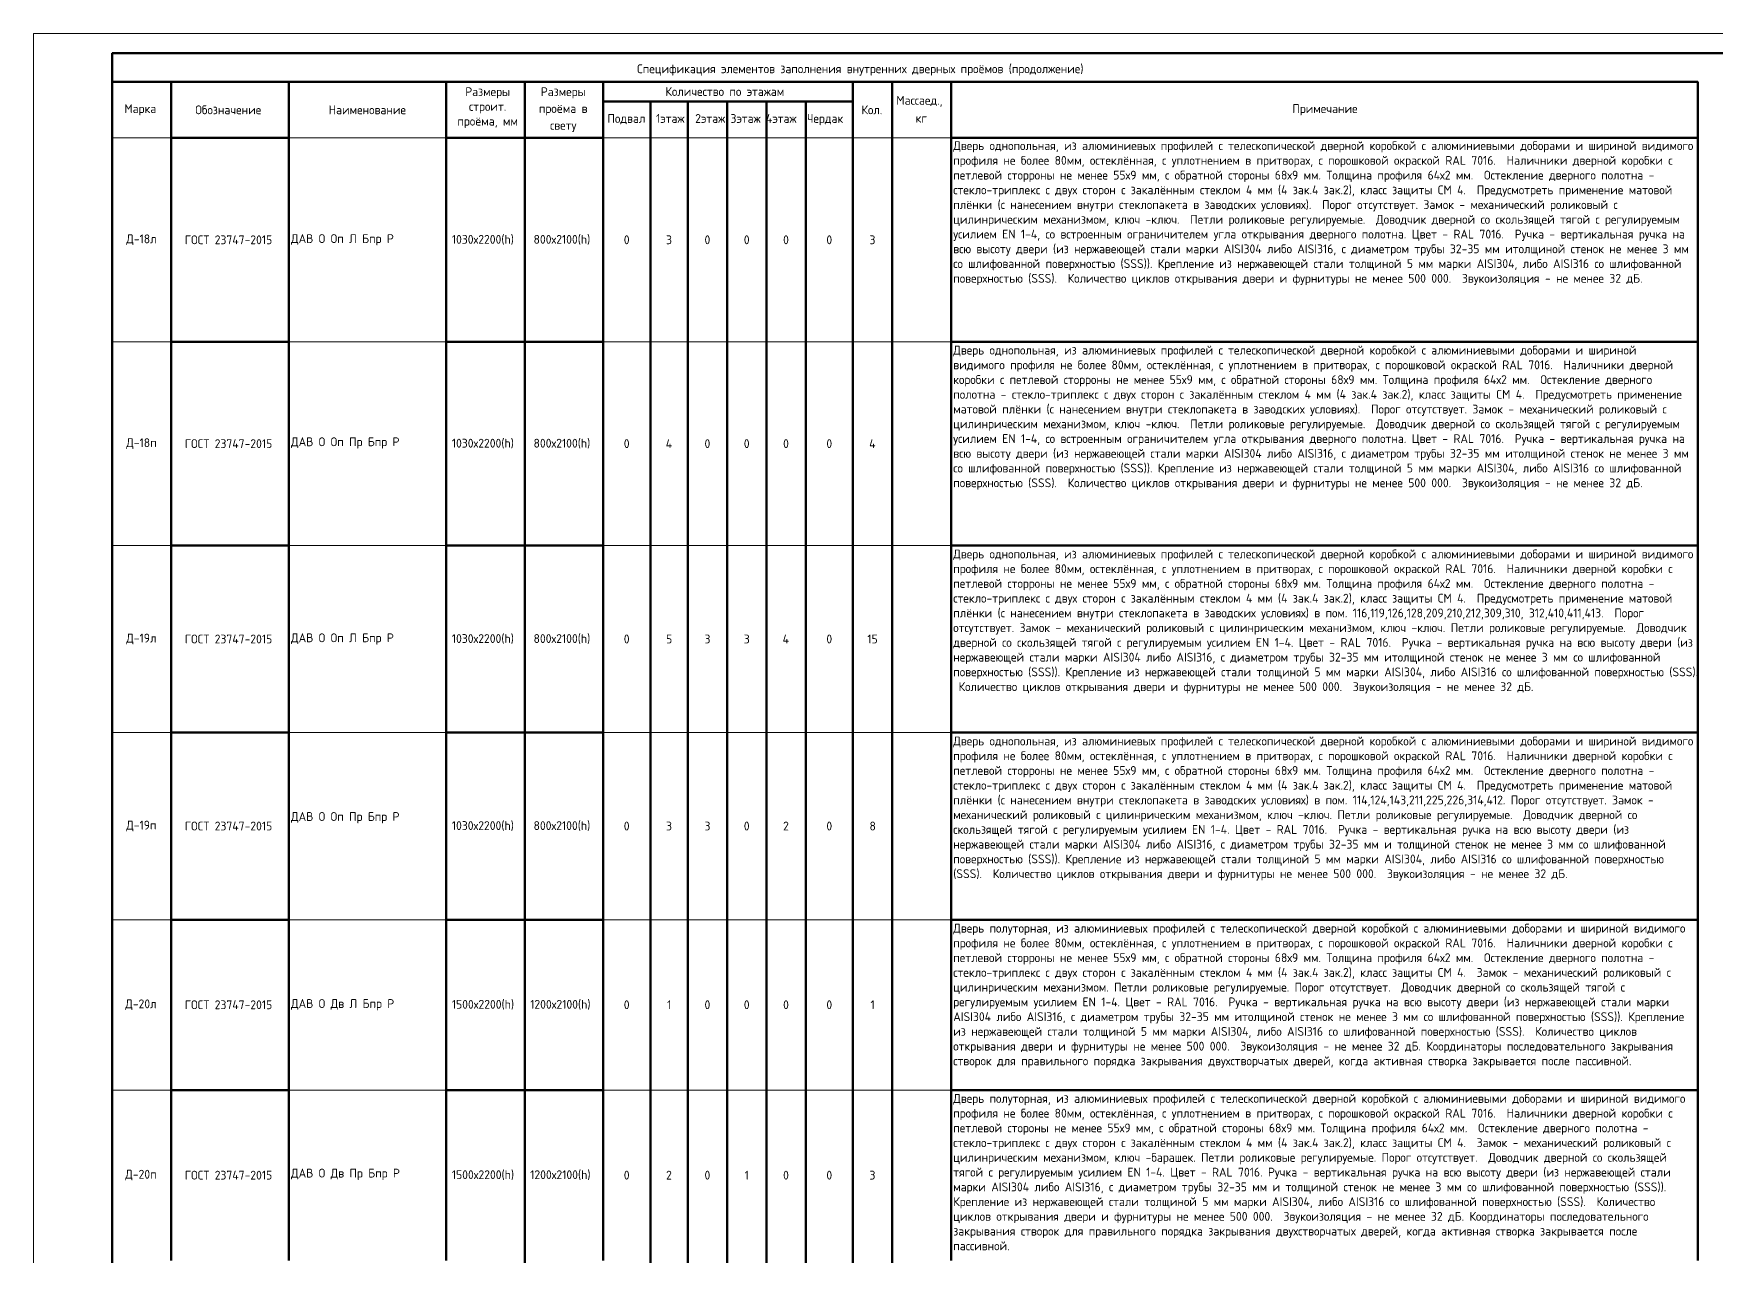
# Model space of a CAD drawing. Header units: millimetres. Extents: x -11345 to 411485, y -9810 to 73012.
# Drawn here: x -4602.2 to -4174.5, y 70336 to 70646.8 of the extents above; entities that cross this region are included whole.
import ezdxf

# ---------------------------------------------------------------- set-up
doc = ezdxf.new("R2010")
doc.units = ezdxf.units.MM
for name, color, linetype in [('PDF _Линии', 7, 'Continuous'), ('PDF _Основная надпись', 7, 'Continuous'), ('PDF _Текст', 7, 'Continuous')]:
    doc.layers.add(name, color=color, linetype=linetype)
doc.styles.add('MtXpl_GOST_Common', font='GOST_Common.ttf')
doc.styles.add('PDF GOST Common', font='GOST_Common.ttf')

msp = doc.modelspace()

# ---------------------------------------------------------------- hatches: boundary and pattern name
at = {"layer": 'PDF _Линии', "transparency": 33554559}
msp.add_hatch(color=256, dxfattribs=at).paths.add_polyline_path([(-4368.62322, 70634.52751), (-4368.66555, 70634.65451), (-4368.75022, 70634.73918), (-4368.91955, 70634.73918), (-4369.00421, 70634.65451), (-4369.04655, 70634.52751), (-4369.00421, 70634.40051), (-4368.91955, 70634.31585), (-4368.75022, 70634.31585), (-4368.66555, 70634.40051)])

# ---------------------------------------------------------------- linework, layer by layer
at = {"layer": 'PDF _Линии', "lineweight": 50}
for points in [[(-4582.19359, 70334.68232), (-4582.19359, 70378.03139), (-4582.19359, 70421.38047), (-4582.19359, 70468.96284), (-4582.19359, 70516.54522), (-4582.19359, 70568.40324), (-4582.19359, 70620.26126), (-4582.19359, 70629.53221), (-4582.19359, 70634.52751), (-4567.20768, 70634.52751), (-4537.23586, 70634.52751), (-4497.27344, 70634.52751), (-4477.29223, 70634.52751), (-4457.31101, 70634.52751), (-4445.28842, 70634.52751), (-4435.80581, 70634.52751), (-4425.8152, 70634.52751), (-4415.8246, 70634.52751), (-4405.79166, 70634.52751), (-4393.8114, 70634.52751), (-4383.82079, 70634.52751), (-4368.83488, 70634.52751), (-4178.97103, 70634.52751), (-4178.97103, 70629.53221), (-4178.97103, 70620.26126), (-4178.97103, 70568.40324), (-4178.97103, 70516.54522), (-4178.97103, 70468.96284), (-4178.97103, 70421.38047), (-4178.97103, 70378.03139), (-4178.97103, 70334.68232)], [(-4567.20768, 70334.68232), (-4567.20768, 70378.03139), (-4567.20768, 70421.38047), (-4567.20768, 70468.96284), (-4567.20768, 70516.54522), (-4567.20768, 70568.40324), (-4567.20768, 70620.26126), (-4567.20768, 70629.53221), (-4567.20768, 70634.52751)], [(-4537.23586, 70634.52751), (-4537.23586, 70629.53221), (-4537.23586, 70620.26126), (-4537.23586, 70568.40324), (-4537.23586, 70516.54522), (-4537.23586, 70468.96284), (-4537.23586, 70421.38047), (-4537.23586, 70378.03139), (-4537.23586, 70334.68232)], [(-4497.27344, 70334.68232), (-4497.27344, 70378.03139), (-4497.27344, 70421.38047), (-4497.27344, 70468.96284), (-4497.27344, 70516.54522), (-4497.27344, 70568.40324), (-4497.27344, 70620.26126), (-4497.27344, 70629.53221), (-4497.27344, 70634.52751)], [(-4477.29223, 70634.52751), (-4477.29223, 70629.53221), (-4477.29223, 70620.26126), (-4477.29223, 70568.40324), (-4477.29223, 70516.54522), (-4477.29223, 70468.96284), (-4477.29223, 70421.38047), (-4477.29223, 70378.03139), (-4477.29223, 70334.68232), (-4477.29223, 70287.09994), (-4477.29223, 70243.75087), (-4477.29223, 70200.44414), (-4477.29223, 70152.86176), (-4477.29223, 70109.51268), (-4477.29223, 70066.16361)], [(-4457.31101, 70634.52751), (-4457.31101, 70629.53221), (-4457.31101, 70620.26126), (-4457.31101, 70568.40324), (-4457.31101, 70516.54522), (-4457.31101, 70468.96284), (-4457.31101, 70421.38047), (-4457.31101, 70378.03139), (-4457.31101, 70334.68232)], [(-4393.8114, 70634.52751), (-4393.8114, 70629.53221), (-4393.8114, 70620.26126), (-4393.8114, 70568.40324), (-4393.8114, 70516.54522), (-4393.8114, 70468.96284), (-4393.8114, 70421.38047), (-4393.8114, 70378.03139), (-4393.8114, 70334.68232), (-4393.8114, 70287.09994), (-4393.8114, 70243.75087), (-4393.8114, 70200.44414), (-4393.8114, 70152.86176), (-4393.8114, 70109.51268), (-4393.8114, 70066.16361)], [(-4383.82079, 70634.52751), (-4383.82079, 70629.53221), (-4383.82079, 70620.26126), (-4383.82079, 70568.40324), (-4383.82079, 70516.54522), (-4383.82079, 70468.96284), (-4383.82079, 70421.38047), (-4383.82079, 70378.03139), (-4383.82079, 70334.68232), (-4383.82079, 70287.09994), (-4383.82079, 70243.75087), (-4383.82079, 70200.44414), (-4383.82079, 70152.86176), (-4383.82079, 70109.51268), (-4383.82079, 70066.16361)], [(-4368.83488, 70334.68232), (-4368.83488, 70378.03139), (-4368.83488, 70421.38047), (-4368.83488, 70468.96284), (-4368.83488, 70516.54522), (-4368.83488, 70568.40324), (-4368.83488, 70620.26126), (-4368.83488, 70629.53221), (-4368.83488, 70634.52751), (-4368.83488, 70629.53221), (-4368.83488, 70620.26126), (-4368.83488, 70568.40324), (-4368.83488, 70516.54522), (-4368.83488, 70468.96284), (-4368.83488, 70421.38047), (-4368.83488, 70378.03139), (-4368.83488, 70334.68232)], [(-4582.19359, 70632.83419), (-4582.19359, 70627.83888), (-4582.19359, 70618.56794), (-4582.19359, 70588.00346), (-4582.19359, 70570.22357), (-4582.19359, 70552.44367), (-4582.19359, 70521.87919), (-4582.19359, 70478.57245), (-4582.19359, 70426.71443), (-4582.19359, 70374.85641), (-4582.19359, 70344.29193), (-4582.19359, 70313.72745), (-4582.19359, 70283.16297), (-4582.19359, 70252.59849), (-4582.19359, 70226.30965), (-4582.19359, 70183.00291), (-4582.19359, 70139.65384), (-4582.19359, 70087.79582)], [(-4393.8114, 70629.53221), (-4405.79166, 70629.53221), (-4415.8246, 70629.53221), (-4425.8152, 70629.53221), (-4435.80581, 70629.53221), (-4445.28842, 70629.53221), (-4457.31101, 70629.53221)], [(-4445.28842, 70629.53221), (-4445.28842, 70620.26126), (-4445.28842, 70568.40324), (-4445.28842, 70516.54522), (-4445.28842, 70468.96284), (-4445.28842, 70421.38047), (-4445.28842, 70378.03139), (-4445.28842, 70334.68232), (-4445.28842, 70287.09994), (-4445.28842, 70243.75087), (-4445.28842, 70200.44414), (-4445.28842, 70152.86176), (-4445.28842, 70109.51268), (-4445.28842, 70066.16361)], [(-4435.80581, 70629.53221), (-4435.80581, 70620.26126), (-4435.80581, 70568.40324), (-4435.80581, 70516.54522), (-4435.80581, 70468.96284), (-4435.80581, 70421.38047), (-4435.80581, 70378.03139), (-4435.80581, 70334.68232), (-4435.80581, 70287.09994), (-4435.80581, 70243.75087), (-4435.80581, 70200.44414), (-4435.80581, 70152.86176), (-4435.80581, 70109.51268), (-4435.80581, 70066.16361)], [(-4425.8152, 70629.53221), (-4425.8152, 70620.26126), (-4425.8152, 70568.40324), (-4425.8152, 70516.54522), (-4425.8152, 70468.96284), (-4425.8152, 70421.38047), (-4425.8152, 70378.03139), (-4425.8152, 70334.68232), (-4425.8152, 70287.09994), (-4425.8152, 70243.75087), (-4425.8152, 70200.44414), (-4425.8152, 70152.86176), (-4425.8152, 70109.51268), (-4425.8152, 70066.16361)], [(-4415.8246, 70629.53221), (-4415.8246, 70620.26126), (-4415.8246, 70568.40324), (-4415.8246, 70516.54522), (-4415.8246, 70468.96284), (-4415.8246, 70421.38047), (-4415.8246, 70378.03139), (-4415.8246, 70334.68232), (-4415.8246, 70287.09994), (-4415.8246, 70243.75087), (-4415.8246, 70200.44414), (-4415.8246, 70152.86176), (-4415.8246, 70109.51268), (-4415.8246, 70066.16361)], [(-4405.79166, 70629.53221), (-4405.79166, 70620.26126), (-4405.79166, 70568.40324), (-4405.79166, 70516.54522), (-4405.79166, 70468.96284), (-4405.79166, 70421.38047), (-4405.79166, 70378.03139), (-4405.79166, 70334.68232), (-4405.79166, 70287.09994), (-4405.79166, 70243.75087), (-4405.79166, 70200.44414), (-4405.79166, 70152.86176), (-4405.79166, 70109.51268), (-4405.79166, 70066.16361)], [(-4537.23586, 70620.26126), (-4567.20768, 70620.26126)], [(-4457.31101, 70620.26126), (-4477.29223, 70620.26126), (-4497.27344, 70620.26126)], [(-4178.97103, 70620.26126), (-4368.83488, 70620.26126)], [(-4537.23586, 70568.40324), (-4567.20768, 70568.40324)], [(-4457.31101, 70568.40324), (-4477.29223, 70568.40324), (-4497.27344, 70568.40324)], [(-4178.97103, 70568.40324), (-4368.83488, 70568.40324)], [(-4537.23586, 70516.54522), (-4567.20768, 70516.54522)], [(-4457.31101, 70516.54522), (-4477.29223, 70516.54522), (-4497.27344, 70516.54522)], [(-4178.97103, 70516.54522), (-4368.83488, 70516.54522)], [(-4537.23586, 70468.96284), (-4567.20768, 70468.96284)], [(-4457.31101, 70468.96284), (-4477.29223, 70468.96284), (-4497.27344, 70468.96284)], [(-4178.97103, 70468.96284), (-4368.83488, 70468.96284)], [(-4537.23586, 70421.38047), (-4567.20768, 70421.38047)], [(-4457.31101, 70421.38047), (-4477.29223, 70421.38047), (-4497.27344, 70421.38047)], [(-4178.97103, 70421.38047), (-4368.83488, 70421.38047)], [(-4537.23586, 70378.03139), (-4567.20768, 70378.03139)], [(-4457.31101, 70378.03139), (-4477.29223, 70378.03139), (-4497.27344, 70378.03139)], [(-4178.97103, 70378.03139), (-4368.83488, 70378.03139)]]:
    msp.add_lwpolyline(points, dxfattribs=at)
at = {"layer": 'PDF _Линии', "lineweight": 20}
for points in [[(-4567.20768, 70620.26126), (-4582.19359, 70620.26126)], [(-4497.27344, 70620.26126), (-4537.23586, 70620.26126)], [(-4368.83488, 70620.26126), (-4383.82079, 70620.26126), (-4393.8114, 70620.26126), (-4405.79166, 70620.26126), (-4415.8246, 70620.26126), (-4425.8152, 70620.26126), (-4435.80581, 70620.26126), (-4445.28842, 70620.26126), (-4457.31101, 70620.26126)], [(-4567.20768, 70568.40324), (-4582.19359, 70568.40324)], [(-4497.27344, 70568.40324), (-4537.23586, 70568.40324)], [(-4368.83488, 70568.40324), (-4383.82079, 70568.40324), (-4393.8114, 70568.40324), (-4405.79166, 70568.40324), (-4415.8246, 70568.40324), (-4425.8152, 70568.40324), (-4435.80581, 70568.40324), (-4445.28842, 70568.40324), (-4457.31101, 70568.40324)], [(-4567.20768, 70516.54522), (-4582.19359, 70516.54522)], [(-4497.27344, 70516.54522), (-4537.23586, 70516.54522)], [(-4368.83488, 70516.54522), (-4383.82079, 70516.54522), (-4393.8114, 70516.54522), (-4405.79166, 70516.54522), (-4415.8246, 70516.54522), (-4425.8152, 70516.54522), (-4435.80581, 70516.54522), (-4445.28842, 70516.54522), (-4457.31101, 70516.54522)], [(-4567.20768, 70468.96284), (-4582.19359, 70468.96284)], [(-4497.27344, 70468.96284), (-4537.23586, 70468.96284)], [(-4368.83488, 70468.96284), (-4383.82079, 70468.96284), (-4393.8114, 70468.96284), (-4405.79166, 70468.96284), (-4415.8246, 70468.96284), (-4425.8152, 70468.96284), (-4435.80581, 70468.96284), (-4445.28842, 70468.96284), (-4457.31101, 70468.96284)], [(-4567.20768, 70421.38047), (-4582.19359, 70421.38047)], [(-4497.27344, 70421.38047), (-4537.23586, 70421.38047)], [(-4368.83488, 70421.38047), (-4383.82079, 70421.38047), (-4393.8114, 70421.38047), (-4405.79166, 70421.38047), (-4415.8246, 70421.38047), (-4425.8152, 70421.38047), (-4435.80581, 70421.38047), (-4445.28842, 70421.38047), (-4457.31101, 70421.38047)], [(-4567.20768, 70378.03139), (-4582.19359, 70378.03139)], [(-4497.27344, 70378.03139), (-4537.23586, 70378.03139)], [(-4368.83488, 70378.03139), (-4383.82079, 70378.03139), (-4393.8114, 70378.03139), (-4405.79166, 70378.03139), (-4415.8246, 70378.03139), (-4425.8152, 70378.03139), (-4435.80581, 70378.03139), (-4445.28842, 70378.03139), (-4457.31101, 70378.03139)]]:
    msp.add_lwpolyline(points, dxfattribs=at)
at = {"layer": 'PDF _Основная надпись', "lineweight": 20}
msp.add_lwpolyline([(-4602.1748, 70053.25202), (-3761.82088, 70053.25202), (-3761.82088, 70646.8041), (-4602.1748, 70646.8041)], close=True, dxfattribs=at)
at = {"layer": 'PDF _Основная надпись', "lineweight": 50}
msp.add_lwpolyline([(-3766.81619, 70058.24733), (-3766.81619, 70641.8088), (-4582.19359, 70641.8088), (-4582.19359, 70058.24733)], close=True, dxfattribs=at)

# ---------------------------------------------------------------- texts
at = {"layer": 'PDF _Текст', "char_height": 2.25, "attachment_point": 4, "style": 'PDF GOST Common'}
for s, insert in [('Спецификация элементов заполнения внутренних дверных проёмов (продолжение)', (-4448.71114, 70637.55269)), ('Количество по этажам', (-4441.51423, 70632.07107)), ('Массаед.,', (-4382.79586, 70629.57329)), ('Марка', (-4579.10232, 70627.4142)), ('Обозначение', (-4561.0677, 70627.4142)), ('Наименование', (-4527.15752, 70627.4142)), ('Подвал  1этаж  2этаж 3этаж 4этаж  Чердак', (-4456.24674, 70624.91648)), ('Кол.', (-4391.64384, 70627.4142)), ('кг', (-4377.88503, 70625.29746)), ('Примечание', (-4282.08138, 70627.4142)), ('Д-18л', (-4578.63664, 70594.35073)), ('ГОСТ 23747-2015', (-4563.73479, 70594.35073)), ('ДАВ О Оп Л Бпр Р', (-4536.72519, 70594.35073)), ('1030х2200(h)', (-4495.82978, 70594.35073)), ('800х2100(h)', (-4475.04339, 70594.35073)), ('0', (-4452.09793, 70594.35073)), ('3', (-4441.34489, 70594.35073)), ('0', (-4431.56555, 70594.35073)), ('0', (-4421.57453, 70594.35073)), ('0', (-4411.58352, 70594.35073)), ('0', (-4400.57649, 70594.35073)), ('3', (-4389.61177, 70594.35073)), ('Д-18п', (-4578.63664, 70542.4906)), ('ГОСТ 23747-2015', (-4563.73479, 70542.4906)), ('ДАВ О Оп Пр Бпр Р', (-4536.72519, 70542.65993)), ('1030х2200(h)', (-4495.82978, 70542.4906)), ('800х2100(h)', (-4475.04339, 70542.4906)), ('0', (-4452.09793, 70542.4906)), ('4', (-4441.42956, 70542.4906)), ('0', (-4431.56555, 70542.4906)), ('0', (-4421.57453, 70542.4906)), ('0', (-4411.58352, 70542.4906)), ('0', (-4400.57649, 70542.4906)), ('4', (-4389.69643, 70542.4906)), ('Д-19л', (-4578.63664, 70492.78956)), ('ГОСТ 23747-2015', (-4563.73479, 70492.78956)), ('ДАВ О Оп Л Бпр Р', (-4536.72519, 70492.78956)), ('1030х2200(h)', (-4495.82978, 70492.78956)), ('800х2100(h)', (-4475.04339, 70492.78956)), ('0', (-4452.09793, 70492.78956)), ('5', (-4441.34489, 70492.78956)), ('3', (-4431.56555, 70492.78956)), ('3', (-4421.57453, 70492.78956)), ('4', (-4411.71054, 70492.78956)), ('0', (-4400.57649, 70492.78956)), ('15', (-4390.16212, 70492.78956)), ('Д-19п', (-4578.63664, 70445.20522)), ('ГОСТ 23747-2015', (-4563.73479, 70445.20522)), ('ДАВ О Оп Пр Бпр Р', (-4536.72519, 70447.32196)), ('1030х2200(h)', (-4495.82978, 70445.20522)), ('800х2100(h)', (-4475.04339, 70445.20522)), ('0', (-4452.09793, 70445.20522)), ('3', (-4441.34489, 70445.20522)), ('3', (-4431.56555, 70445.20522)), ('0', (-4421.57453, 70445.20522)), ('2', (-4411.58352, 70445.20522)), ('0', (-4400.57649, 70445.20522)), ('8', (-4389.61177, 70445.20522)), ('Д-20л', (-4578.89065, 70399.73767)), ('ГОСТ 23747-2015', (-4563.73479, 70399.73767)), ('ДАВ О Дв Л Бпр Р', (-4536.72519, 70399.73767)), ('1500х2200(h)   1200х2100(h)', (-4495.82978, 70399.73767)), ('0', (-4452.09793, 70399.73767)), ('1', (-4441.09088, 70399.73767)), ('0', (-4431.56555, 70399.73767)), ('0', (-4421.57453, 70399.73767)), ('0', (-4411.58352, 70399.73767)), ('0', (-4400.57649, 70399.73767)), ('1', (-4389.35777, 70399.73767)), ('Д-20п', (-4578.89065, 70356.38683)), ('ГОСТ 23747-2015', (-4563.73479, 70356.38683)), ('ДАВ О Дв Пр Бпр Р', (-4536.72519, 70356.5985)), ('1500х2200(h)   1200х2100(h)', (-4495.82978, 70356.38683)), ('0', (-4452.09793, 70356.38683)), ('2', (-4441.34489, 70356.38683)), ('0', (-4431.56555, 70356.38683)), ('1', (-4421.36287, 70356.38683)), ('0', (-4411.58352, 70356.38683)), ('0', (-4400.57649, 70356.38683)), ('3', (-4389.61177, 70356.38683))]:
    msp.add_mtext(s, dxfattribs=dict(at, insert=insert))
at = {"layer": 'PDF _Текст', "char_height": 2.25}
for s, insert, width, attachment_point, style in [('Размеры строит. проёма, мм', (-4486.72027, 70633.15253), 19.0785537, 2, 'PDF GOST Common'), ('Дверь однопольная, из алюминиевых профилей с телескопической дверной коробкой с алюминиевыми доборами и шириной видимого профиля не более 80мм, остеклённая, с уплотнением в притворах, с порошковой окраской RAL 7016.  Наличники дверной коробки с петлевой сторроны не менее 55х9 мм, с обратной стороны 68х9 мм. Толщина профиля 64х2 мм.  Остекление дверного полотна - стекло-триплекс с двух сторон с закалённым стеклом 4 мм (4 зак.4 зак.2), класс защиты СМ 4.  Предусмотреть применение {\\C5;матовой плёнки (с нанесением внутри стеклопакета в заводских условиях).  Порог отсутствует. Замок - механический роликовый с цилинрическим механизмом, ключ -ключ.  }Петли роликовые регулируемые.  Доводчик дверной со скользящей тягой с регулируемым усилием EN 1-4, со встроенным ограничителем угла открывания дверного полотна. Цвет - RAL 7016.  Ручка - вертикальная ручка на всю высоту двери (из нержавеющей стали марки AISI304 либо AISI316, с диаметром трубы 32-35 мм итолщиной стенок не менее 3 мм со шлифованной поверхностью (SSS)). Крепление из нержавеющей стали толщиной 5 мм марки AISI304, либо AISI316 со шлифованной поверхностью (SSS).  Количество циклов открывания двери и фурнитуры не менее 500 000.  Звукоизоляция - не менее 32 дБ.', (-4368.31737, 70619.42812), 189.3463378, 1, 'MtXpl_GOST_Common'), ('Дверь однопольная, из алюминиевых профилей с телескопической дверной коробкой с алюминиевыми доборами и шириной видимого профиля не более 80мм, остеклённая, с уплотнением в притворах, с порошковой окраской RAL 7016.  Наличники дверной коробки с петлевой сторроны не менее 55х9 мм, с обратной стороны 68х9 мм. Толщина профиля 64х2 мм.  Остекление дверного полотна - стекло-триплекс с двух сторон с закалённым стеклом 4 мм (4 зак.4 зак.2), класс защиты СМ 4.  Предусмотреть применение {\\C5;матовой плёнки (с нанесением внутри стеклопакета в заводских условиях).  Порог отсутствует. Замок - механический роликовый с цилинрическим механизмом, ключ -ключ.  }Петли роликовые регулируемые.  Доводчик дверной со скользящей тягой с регулируемым усилием EN 1-4, со встроенным ограничителем угла открывания дверного полотна. Цвет - RAL 7016.  Ручка - вертикальная ручка на всю высоту двери (из нержавеющей стали марки AISI304 либо AISI316, с диаметром трубы 32-35 мм итолщиной стенок не менее 3 мм со шлифованной поверхностью (SSS)). Крепление из нержавеющей стали толщиной 5 мм марки AISI304, либо AISI316 со шлифованной поверхностью (SSS).  Количество циклов открывания двери и фурнитуры не менее 500 000.  Звукоизоляция - не менее 32 дБ.', (-4368.31737, 70567.40657), 187.4439205, 1, 'MtXpl_GOST_Common'), ('Дверь однопольная, из алюминиевых профилей с телескопической дверной коробкой с алюминиевыми доборами и шириной видимого профиля не более 80мм, остеклённая, с уплотнением в притворах, с порошковой окраской RAL 7016.  Наличники дверной коробки с петлевой сторроны не менее 55х9 мм, с обратной стороны 68х9 мм. Толщина профиля 64х2 мм.  Остекление дверного полотна - стекло-триплекс с двух сторон с закалённым стеклом 4 мм (4 зак.4 зак.2), класс защиты СМ 4.  Предусмотреть применение {\\C5;матовой плёнки (с нанесением внутри стеклопакета в заводских условиях) в пом. 116,119,126,128,209,210,212,309,310, 312,410,411,413.  Порог отсутствует. Замок - механический }роликовый с цилинрическим механизмом, ключ -ключ. Петли роликовые регулируемые.  Доводчик дверной со скользящей тягой с регулируемым усилием EN 1-4. Цвет - RAL 7016.  Ручка - вертикальная ручка на всю высоту двери (из нержавеющей стали марки AISI304 либо AISI316, с диаметром трубы 32-35 мм итолщиной стенок не менее 3 мм со шлифованной поверхностью (SSS)). Крепление из нержавеющей стали толщиной 5 мм марки AISI304, либо AISI316 со шлифованной поверхностью (SSS).  Количество циклов открывания двери и фурнитуры не менее 500 000.  Звукоизоляция - не менее 32 дБ.', (-4368.31737, 70515.54644), 188.941142, 1, 'MtXpl_GOST_Common'), ('Дверь однопольная, из алюминиевых профилей с телескопической дверной коробкой с алюминиевыми доборами и шириной видимого профиля не более 80мм, остеклённая, с уплотнением в притворах, с порошковой окраской RAL 7016.  Наличники дверной коробки с петлевой сторроны не менее 55х9 мм, с обратной стороны 68х9 мм. Толщина профиля 64х2 мм.  Остекление дверного полотна - стекло-триплекс с двух сторон с закалённым стеклом 4 мм (4 зак.4 зак.2), класс защиты СМ 4.  Предусмотреть применение {\\C5;матовой плёнки (с нанесением внутри стеклопакета в заводских условиях) в пом. 114,124,143,211,225,226,314,412. Порог отсутствует. Замок - механический роликовый с }цилинрическим механизмом, ключ -ключ. Петли роликовые регулируемые.  Доводчик дверной со скользящей тягой с регулируемым усилием EN 1-4. Цвет - RAL 7016.  Ручка - вертикальная ручка на всю высоту двери (из нержавеющей стали марки AISI304 либо AISI316, с диаметром трубы 32-35 мм и толщиной стенок не менее 3 мм со шлифованной поверхностью (SSS)). Крепление из нержавеющей стали толщиной 5 мм марки AISI304, либо AISI316 со шлифованной поверхностью (SSS).  Количество циклов открывания двери и фурнитуры не менее 500 000.  Звукоизоляция - не менее 32 дБ.', (-4368.31737, 70467.96215), 188.036642, 1, 'MtXpl_GOST_Common'), ('Дверь полуторная, из алюминиевых профилей с телескопической дверной коробкой с алюминиевыми доборами и шириной видимого профиля не более 80мм, остеклённая, с уплотнением в притворах, с порошковой окраской RAL 7016.  Наличники дверной коробки с петлевой сторроны не менее 55х9 мм, с обратной стороны 68х9 мм. Толщина профиля 64х2 мм.  Остекление дверного полотна - стекло-триплекс с двух сторон с закалённым стеклом 4 мм (4 зак.4 зак.2), класс защиты СМ 4.  Замок - механический роликовый с цилинрическим механизмом. Петли роликовые регулируемые. Порог отсутствует.  Доводчик дверной со скользящей тягой с регулируемым усилием EN 1-4. Цвет - RAL 7016.  Ручка - вертикальная ручка на всю высоту двери (из нержавеющей стали марки AISI304 либо AISI316, с диаметром трубы 32-35 мм итолщиной стенок не менее 3 мм со шлифованной поверхностью (SSS)). Крепление из нержавеющей стали толщиной 5 мм марки AISI304, либо AISI316 со шлифованной поверхностью (SSS).  Количество циклов открывания двери и фурнитуры не менее 500 000.  Звукоизоляция - не менее 32 дБ. Координаторы последовательного закрывания створок для правильного порядка закрывания двухстворчатых дверей, когда активная створка закрывается после пассивной.', (-4368.31737, 70420.3355), 188.941142, 1, 'MtXpl_GOST_Common'), ('Дверь полуторная, из алюминиевых профилей с телескопической дверной коробкой с алюминиевыми доборами и шириной видимого профиля не более 80мм, остеклённая, с уплотнением в притворах, с порошковой окраской RAL 7016.  Наличники дверной коробки с петлевой стороны не менее 55х9 мм, с обратной стороны 68х9 мм. Толщина профиля 64х2 мм.  Остекление дверного полотна - стекло-триплекс с двух сторон с закалённым стеклом 4 мм (4 зак.4 зак.2), класс защиты СМ 4.  Замок - механический роликовый с цилинрическим механизмом, ключ -барашек. Петли роликовые регулируемые. Порог отсутствует.  Доводчик дверной со скользящей тягой с регулируемым усилием EN 1-4. Цвет - RAL 7016. Ручка - вертикальная ручка на всю высоту двери (из нержавеющей стали марки AISI304 либо AISI316, с диаметром трубы 32-35 мм и толщиной стенок не менее 3 мм со шлифованной поверхностью (SSS)).  Крепление из нержавеющей стали толщиной 5 мм марки AISI304, либо AISI316 со шлифованной поверхностью (SSS).  Количество циклов открывания двери и фурнитуры не менее 500 000.  Звукоизоляция - не менее 32 дБ. Координаторы последовательного закрывания створок для правильного порядка закрывания двухстворчатых дверей, когда активная створка закрывается после пассивной.', (-4368.31737, 70377.02699), 188.6978864, 1, 'MtXpl_GOST_Common')]:
    msp.add_mtext(s, dxfattribs=dict(at, insert=insert, width=width, attachment_point=attachment_point, style=style))
at = {"layer": 'PDF _Текст', "insert": (-4467.50258, 70633.15253), "char_height": 2.25, "width": 18.6878833, "attachment_point": 2, "line_spacing_factor": 1.140223, "style": 'MtXpl_GOST_Common'}
msp.add_mtext('Размеры проёма в свету', dxfattribs=at)

doc.saveas('drawing.dxf')
